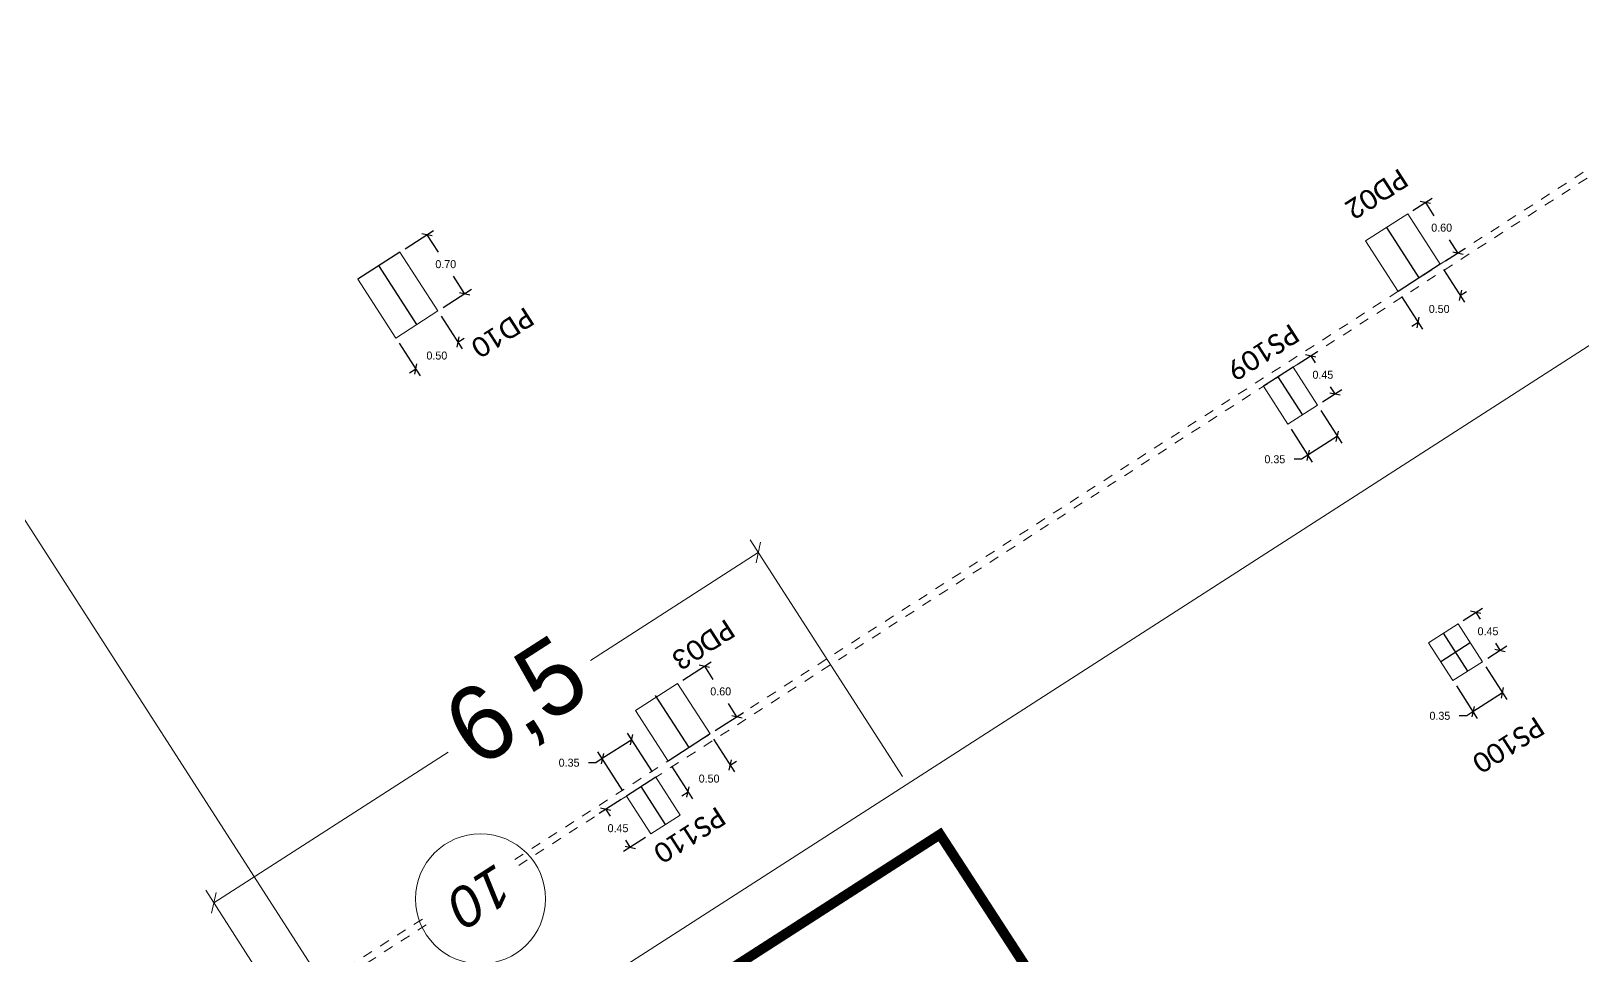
# Model space of a CAD drawing. Header units: metres. Extents: x 448 to 592, y 494 to 631.
# Drawn here: x 478.91 to 494.43, y 565.7 to 574.95 of the extents above; entities that cross this region are included whole.
import ezdxf

# ---------------------------------------------------------------- set-up
doc = ezdxf.new("R2010")
doc.units = ezdxf.units.M
doc.linetypes.add('CYPE_RAYAPUNTO', pattern=[0.4125, 0.2025, -0.105, 0, -0.105])
doc.linetypes.add('Trazo general', pattern=[0.001875, 0.00125, -0.000625])
for name, color, linetype, lineweight, true_color in [('0-AR-TXT-1', 5, 'Continuous', 5, 0x0000ff), ('00-AUX-6', 5, 'Trazo general', 5, 0x0000ff), ('00-AUX-7', 7, 'Continuous', 25, 0xff8000)]:
    doc.layers.add(name, color=color, linetype=linetype, lineweight=lineweight, true_color=true_color)
for name, color, linetype, lineweight in [('0-AUX', 7, 'Continuous', 5), ('1-AR-PILARES', 7, 'Continuous', 5), ('1-AR-VISTA', 7, 'Continuous', 5), ('SECC_COTAS', 255, 'Continuous', 9)]:
    doc.layers.add(name, color=color, linetype=linetype, lineweight=lineweight)
doc.styles.add('Arial_I', font='ariali.ttf', dxfattribs={"height": 0.4})
doc.styles.add('Calibri', font='calibri.ttf', dxfattribs={"height": 0.2})
doc.styles.add('DIN_0', font='')
doc.styles.get('DIN_0').set_extended_font_data('TGL 0-16')
doc.dimstyles.new('FS_ANOTATIVO', dxfattribs={"dimtxt": 2.5, "dimasz": 0.5, "dimexe": 0.5, "dimexo": 0.2, "dimgap": 0.2, "dimtad": 0, "dimdec": 1, "dimtxsty": 'DIN_0', "dimblk": 'OBLIQUE', "dimcen": 2.5, "dimadec": 0, "dimazin": 0, "dimtfac": 1, "dimtdec": 1, "dimtmove": 0, "dimatfit": 3, "dimldrblk": 'ARCHTICK', "dimfxl": 1, "dimlwd": 5, "dimlwe": 5, "dimarcsym": 0})
doc.dimstyles.get("Standard").update_dxf_attribs({"dimtxt": 0.18, "dimasz": 0.18, "dimexe": 0.18, "dimexo": 0.0625, "dimgap": 0.09, "dimtad": 0, "dimtih": 1, "dimtoh": 1, "dimzin": 0, "dimdsep": 46, "dimtxsty": 'Standard', "dimcen": 0.09, "dimadec": 0, "dimazin": 0, "dimtfac": 1, "dimtdec": 4, "dimtofl": 0, "dimtmove": 0, "dimatfit": 3, "dimfxl": 1, "dimtolj": 1, "dimtzin": 0, "dimarcsym": 0})

# ---------------------------------------------------------------- blocks, each defined once
blk = doc.blocks.new('Rejilla - Extremo de rejilla-3554-Sótano 2 - STR')
at = {"layer": '0-AUX'}
blk.add_circle((0, 0), 0.0065, dxfattribs=at)
blk = doc.blocks.new('_Oblique')
at = {"color": 0, "linetype": 'ByBlock', "lineweight": -2}
blk.add_line((-0.5, -0.5), (0.5, 0.5), dxfattribs=at)
blk = doc.blocks.new('*D270')
at = {"color": 0, "lineweight": 5, "ltscale": 5, "transparency": 16777216}
for p, q in [((487.624, 567.49), (486.102, 569.857)), ((486.183, 569.731), (484.505, 568.651)), ((480.74, 566.229), (483.082, 567.736)), ((482.149, 564.038), (480.658, 566.355))]:
    blk.add_line(p, q, dxfattribs=at)
at = {"layer": 'Defpoints', "color": 0, "ltscale": 5, "transparency": 16777216}
for p in [(486.183, 569.731), (487.657, 567.44), (482.181, 563.988)]:
    blk.add_point(p, dxfattribs=at)
at = {"color": 0, "lineweight": 5, "ltscale": 5, "transparency": 16777216, "xscale": 0.15, "yscale": 0.15, "zscale": 0.15}
for p, rotation in [((486.183, 569.731), 32.75532756634439), ((480.74, 566.229), 212.7553275663444)]:
    blk.add_blockref('_Oblique', p, dxfattribs=dict(at, rotation=rotation))
at = {"color": 0, "ltscale": 5, "transparency": 16777216, "insert": (483.793, 568.193), "char_height": 0.75, "attachment_point": 5, "rotation": 32.7553, "style": 'DIN_0'}
blk.add_mtext('6,5', dxfattribs=at)
blk = doc.blocks.new('_ArchTick')
at = {"color": 0, "linetype": 'ByBlock', "const_width": 0.15}
blk.add_lwpolyline([(-0.5, -0.5), (0.5, 0.5)], dxfattribs=at)
blk = doc.blocks.new('*D507')
at = {"layer": 'Defpoints', "color": 0, "transparency": 16777216}
for p in [(482.869, 572.908), (482.6, 572.735), (482.979, 572.147)]:
    blk.add_point(p, dxfattribs=at)
at = {"layer": 'SECC_COTAS', "color": 0, "lineweight": -2, "transparency": 16777216}
for p, q in [((482.653, 572.769), (482.936, 572.951)), ((482.869, 572.908), (482.981, 572.734)), ((483.247, 572.32), (483.135, 572.494)), ((483.031, 572.181), (483.315, 572.363))]:
    blk.add_line(p, q, dxfattribs=at)
at = {"layer": 'SECC_COTAS', "color": 0, "lineweight": -2, "transparency": 16777216, "xscale": 0.075, "yscale": 0.075, "zscale": 0.075}
for p, rotation in [((482.869, 572.908), 122.755327566357), ((483.247, 572.32), 302.755327566357)]:
    blk.add_blockref('_Oblique', p, dxfattribs=dict(at, rotation=rotation))
at = {"layer": 'SECC_COTAS', "color": 0, "transparency": 16777216, "insert": (483.058, 572.614), "char_height": 0.08, "attachment_point": 5}
blk.add_mtext('\\A1;0.70', dxfattribs=at)
blk = doc.blocks.new('*D508')
at = {"layer": 'Defpoints', "color": 0, "transparency": 16777216}
for p in [(482.979, 572.147), (482.558, 571.876), (482.759, 571.565)]:
    blk.add_point(p, dxfattribs=at)
at = {"layer": 'SECC_COTAS', "color": 0, "lineweight": -2, "transparency": 16777216}
for p, q in [((483.013, 572.094), (483.223, 571.768)), ((482.592, 571.824), (482.802, 571.498)), ((483.179, 571.835), (483.242, 571.876)), ((482.759, 571.565), (482.696, 571.524))]:
    blk.add_line(p, q, dxfattribs=at)
at = {"layer": 'SECC_COTAS', "color": 0, "lineweight": -2, "transparency": 16777216, "xscale": 0.075, "yscale": 0.075, "zscale": 0.075}
for p, rotation in [((483.179, 571.835), 212.7553275710644), ((482.759, 571.565), 32.75532757106439)]:
    blk.add_blockref('_Oblique', p, dxfattribs=dict(at, rotation=rotation))
at = {"layer": 'SECC_COTAS', "color": 0, "transparency": 16777216, "insert": (482.969, 571.7), "char_height": 0.08, "attachment_point": 5}
blk.add_mtext('\\A1;0.50', dxfattribs=at)
blk = doc.blocks.new('*D509')
at = {"layer": 'Defpoints', "color": 0, "transparency": 16777216}
for p in [(485.644, 568.594), (485.376, 568.421), (485.7, 567.917)]:
    blk.add_point(p, dxfattribs=at)
at = {"layer": 'SECC_COTAS', "color": 0, "lineweight": -2, "transparency": 16777216}
for p, q in [((485.428, 568.455), (485.712, 568.637)), ((485.644, 568.594), (485.729, 568.462)), ((485.969, 568.089), (485.884, 568.222)), ((485.753, 567.95), (486.036, 568.133))]:
    blk.add_line(p, q, dxfattribs=at)
at = {"layer": 'SECC_COTAS', "color": 0, "lineweight": -2, "transparency": 16777216, "xscale": 0.075, "yscale": 0.075, "zscale": 0.075}
for p, rotation in [((485.644, 568.594), 122.7553275664446), ((485.969, 568.089), 302.7553275664446)]:
    blk.add_blockref('_Oblique', p, dxfattribs=dict(at, rotation=rotation))
at = {"layer": 'SECC_COTAS', "color": 0, "transparency": 16777216, "insert": (485.807, 568.342), "char_height": 0.08, "attachment_point": 5}
blk.add_mtext('\\A1;0.60', dxfattribs=at)
blk = doc.blocks.new('*D510')
at = {"layer": 'Defpoints', "color": 0, "transparency": 16777216}
for p in [(485.7, 567.917), (485.28, 567.646), (485.48, 567.335)]:
    blk.add_point(p, dxfattribs=at)
at = {"layer": 'SECC_COTAS', "color": 0, "lineweight": -2, "transparency": 16777216}
for p, q in [((485.734, 567.864), (485.944, 567.538)), ((485.314, 567.594), (485.524, 567.267)), ((485.901, 567.605), (485.964, 567.646)), ((485.48, 567.335), (485.417, 567.294))]:
    blk.add_line(p, q, dxfattribs=at)
at = {"layer": 'SECC_COTAS', "color": 0, "lineweight": -2, "transparency": 16777216, "xscale": 0.075, "yscale": 0.075, "zscale": 0.075}
for p, rotation in [((485.901, 567.605), 212.7553275710644), ((485.48, 567.335), 32.75532757106439)]:
    blk.add_blockref('_Oblique', p, dxfattribs=dict(at, rotation=rotation))
at = {"layer": 'SECC_COTAS', "color": 0, "transparency": 16777216, "insert": (485.691, 567.47), "char_height": 0.08, "attachment_point": 5}
blk.add_mtext('\\A1;0.50', dxfattribs=at)
blk = doc.blocks.new('*D511')
at = {"layer": 'Defpoints', "color": 0, "transparency": 16777216}
for p in [(484.864, 567.295), (484.658, 567.163), (485.107, 566.917)]:
    blk.add_point(p, dxfattribs=at)
at = {"layer": 'SECC_COTAS', "color": 0, "lineweight": -2, "transparency": 16777216}
for p, q in [((484.811, 567.261), (484.591, 567.12)), ((484.658, 567.163), (484.703, 567.094)), ((485.055, 566.883), (484.834, 566.741)), ((484.902, 566.784), (484.857, 566.854))]:
    blk.add_line(p, q, dxfattribs=at)
at = {"layer": 'SECC_COTAS', "color": 0, "lineweight": -2, "transparency": 16777216, "xscale": 0.075, "yscale": 0.075, "zscale": 0.075}
for p, rotation in [((484.658, 567.163), 122.7553275663569), ((484.902, 566.784), 302.7553275663569)]:
    blk.add_blockref('_Oblique', p, dxfattribs=dict(at, rotation=rotation))
at = {"layer": 'SECC_COTAS', "color": 0, "transparency": 16777216, "insert": (484.78, 566.974), "char_height": 0.08, "attachment_point": 5}
blk.add_mtext('\\A1;0.45', dxfattribs=at)
blk = doc.blocks.new('*D512')
at = {"layer": 'Defpoints', "color": 0, "transparency": 16777216}
for p in [(484.623, 567.67), (485.158, 567.484), (484.864, 567.295)]:
    blk.add_point(p, dxfattribs=at)
at = {"layer": 'SECC_COTAS', "color": 0, "lineweight": -2, "transparency": 16777216}
for p, q in [((485.124, 567.537), (484.874, 567.926)), ((484.83, 567.348), (484.579, 567.737)), ((484.917, 567.859), (484.623, 567.67)), ((484.56, 567.629), (484.485, 567.629)), ((484.623, 567.67), (484.56, 567.629))]:
    blk.add_line(p, q, dxfattribs=at)
at = {"layer": 'SECC_COTAS', "color": 0, "lineweight": -2, "transparency": 16777216, "xscale": 0.075, "yscale": 0.075, "zscale": 0.075}
for p, rotation in [((484.917, 567.859), 32.75532785780078), ((484.623, 567.67), 212.7553278578008)]:
    blk.add_blockref('_Oblique', p, dxfattribs=dict(at, rotation=rotation))
at = {"layer": 'SECC_COTAS', "color": 0, "transparency": 16777216, "insert": (484.291, 567.629), "char_height": 0.08, "attachment_point": 5}
blk.add_mtext('\\A1;0.35', dxfattribs=at)
blk = doc.blocks.new('*D551')
at = {"layer": 'Defpoints', "color": 0, "transparency": 16777216}
for p in [(493, 572.613), (492.58, 572.342), (492.78, 572.031)]:
    blk.add_point(p, dxfattribs=at)
at = {"layer": 'SECC_COTAS', "color": 0, "lineweight": -2, "transparency": 16777216}
for p, q in [((493.034, 572.56), (493.244, 572.234)), ((492.614, 572.29), (492.823, 571.964)), ((493.201, 572.302), (493.264, 572.342)), ((492.78, 572.031), (492.717, 571.99))]:
    blk.add_line(p, q, dxfattribs=at)
at = {"layer": 'SECC_COTAS', "color": 0, "lineweight": -2, "transparency": 16777216, "xscale": 0.075, "yscale": 0.075, "zscale": 0.075}
for p, rotation in [((493.201, 572.302), 212.7553275710534), ((492.78, 572.031), 32.7553275710535)]:
    blk.add_blockref('_Oblique', p, dxfattribs=dict(at, rotation=rotation))
at = {"layer": 'SECC_COTAS', "color": 0, "transparency": 16777216, "insert": (492.99, 572.166), "char_height": 0.08, "attachment_point": 5}
blk.add_mtext('\\A1;0.50', dxfattribs=at)
blk = doc.blocks.new('*D552')
at = {"layer": 'Defpoints', "color": 0, "transparency": 16777216}
for p in [(492.853, 573.231), (492.676, 573.118), (493, 572.613)]:
    blk.add_point(p, dxfattribs=at)
at = {"layer": 'SECC_COTAS', "color": 0, "lineweight": -2, "transparency": 16777216}
for p, q in [((492.728, 573.151), (492.92, 573.275)), ((492.853, 573.231), (492.938, 573.099)), ((493.177, 572.727), (493.092, 572.859)), ((493.053, 572.647), (493.245, 572.77))]:
    blk.add_line(p, q, dxfattribs=at)
at = {"layer": 'SECC_COTAS', "color": 0, "lineweight": -2, "transparency": 16777216, "xscale": 0.075, "yscale": 0.075, "zscale": 0.075}
for p, rotation in [((492.853, 573.231), 122.7553275663605), ((493.177, 572.727), 302.7553275663605)]:
    blk.add_blockref('_Oblique', p, dxfattribs=dict(at, rotation=rotation))
at = {"layer": 'SECC_COTAS', "color": 0, "transparency": 16777216, "insert": (493.015, 572.979), "char_height": 0.08, "attachment_point": 5}
blk.add_mtext('\\A1;0.60', dxfattribs=at)
blk = doc.blocks.new('*D553')
at = {"layer": 'Defpoints', "color": 0, "transparency": 16777216}
for p in [(491.772, 571.204), (491.478, 571.015), (491.678, 570.704)]:
    blk.add_point(p, dxfattribs=at)
at = {"layer": 'SECC_COTAS', "color": 0, "lineweight": -2, "transparency": 16777216}
for p, q in [((491.806, 571.152), (492.016, 570.826)), ((491.511, 570.963), (491.721, 570.636)), ((491.972, 570.893), (491.678, 570.704)), ((491.678, 570.704), (491.615, 570.663)), ((491.615, 570.663), (491.54, 570.663))]:
    blk.add_line(p, q, dxfattribs=at)
at = {"layer": 'SECC_COTAS', "color": 0, "lineweight": -2, "transparency": 16777216, "xscale": 0.075, "yscale": 0.075, "zscale": 0.075}
for p, rotation in [((491.972, 570.893), 32.75532757308318), ((491.678, 570.704), 212.7553275730831)]:
    blk.add_blockref('_Oblique', p, dxfattribs=dict(at, rotation=rotation))
at = {"layer": 'SECC_COTAS', "color": 0, "transparency": 16777216, "insert": (491.347, 570.663), "char_height": 0.08, "attachment_point": 5}
blk.add_mtext('\\A1;0.35', dxfattribs=at)
blk = doc.blocks.new('*D554')
at = {"layer": 'Defpoints', "color": 0, "transparency": 16777216}
for p in [(491.706, 571.697), (491.529, 571.583), (491.772, 571.204)]:
    blk.add_point(p, dxfattribs=at)
at = {"layer": 'SECC_COTAS', "color": 0, "lineweight": -2, "transparency": 16777216}
for p, q in [((491.581, 571.617), (491.773, 571.74)), ((491.706, 571.697), (491.75, 571.628)), ((491.825, 571.238), (492.016, 571.362)), ((491.949, 571.318), (491.905, 571.388))]:
    blk.add_line(p, q, dxfattribs=at)
at = {"layer": 'SECC_COTAS', "color": 0, "lineweight": -2, "transparency": 16777216, "xscale": 0.075, "yscale": 0.075, "zscale": 0.075}
for p, rotation in [((491.706, 571.697), 122.7553275663548), ((491.949, 571.318), 302.7553275663548)]:
    blk.add_blockref('_Oblique', p, dxfattribs=dict(at, rotation=rotation))
at = {"layer": 'SECC_COTAS', "color": 0, "transparency": 16777216, "insert": (491.827, 571.508), "char_height": 0.08, "attachment_point": 5}
blk.add_mtext('\\A1;0.45', dxfattribs=at)
blk = doc.blocks.new('*D619')
at = {"layer": 'Defpoints', "color": 0, "transparency": 16777216}
for p in [(493.422, 568.639), (493.128, 568.45), (493.328, 568.139)]:
    blk.add_point(p, dxfattribs=at)
at = {"layer": 'SECC_COTAS', "color": 0, "lineweight": -2, "transparency": 16777216}
for p, q in [((493.456, 568.587), (493.666, 568.261)), ((493.162, 568.397), (493.371, 568.071)), ((493.623, 568.328), (493.328, 568.139)), ((493.265, 568.098), (493.19, 568.098)), ((493.328, 568.139), (493.265, 568.098))]:
    blk.add_line(p, q, dxfattribs=at)
at = {"layer": 'SECC_COTAS', "color": 0, "lineweight": -2, "transparency": 16777216, "xscale": 0.075, "yscale": 0.075, "zscale": 0.075}
for p, rotation in [((493.623, 568.328), 32.75532757308318), ((493.328, 568.139), 212.7553275730831)]:
    blk.add_blockref('_Oblique', p, dxfattribs=dict(at, rotation=rotation))
at = {"layer": 'SECC_COTAS', "color": 0, "transparency": 16777216, "insert": (492.997, 568.098), "char_height": 0.08, "attachment_point": 5}
blk.add_mtext('\\A1;0.35', dxfattribs=at)
blk = doc.blocks.new('*D620')
at = {"layer": 'Defpoints', "color": 0, "transparency": 16777216}
for p in [(493.356, 569.132), (493.179, 569.018), (493.422, 568.639)]:
    blk.add_point(p, dxfattribs=at)
at = {"layer": 'SECC_COTAS', "color": 0, "lineweight": -2, "transparency": 16777216}
for p, q in [((493.231, 569.052), (493.423, 569.175)), ((493.356, 569.132), (493.4, 569.063)), ((493.599, 568.753), (493.555, 568.823)), ((493.475, 568.673), (493.667, 568.797))]:
    blk.add_line(p, q, dxfattribs=at)
at = {"layer": 'SECC_COTAS', "color": 0, "lineweight": -2, "transparency": 16777216, "xscale": 0.075, "yscale": 0.075, "zscale": 0.075}
for p, rotation in [((493.356, 569.132), 122.7553275663548), ((493.599, 568.753), 302.7553275663548)]:
    blk.add_blockref('_Oblique', p, dxfattribs=dict(at, rotation=rotation))
at = {"layer": 'SECC_COTAS', "color": 0, "transparency": 16777216, "insert": (493.478, 568.943), "char_height": 0.08, "attachment_point": 5}
blk.add_mtext('\\A1;0.45', dxfattribs=at)

msp = doc.modelspace()

# ---------------------------------------------------------------- linework, layer by layer
at = {"layer": '00-AUX-6'}
for p, q in [((529.415, 596.041), (479.889, 564.178)), ((529.453, 595.982), (479.986, 564.157))]:
    msp.add_line(p, q, dxfattribs=at)
at = {"layer": '00-AUX-7', "color": 1}
for p, q in [((492.79, 572.478), (492.465, 572.982)), ((482.6, 572.735), (482.18, 572.465)), ((482.769, 572.012), (482.39, 572.6)), ((493, 572.613), (492.58, 572.342)), ((491.529, 571.583), (491.234, 571.394)), ((491.625, 571.11), (491.381, 571.488)), ((493.3, 568.829), (493.006, 568.639)), ((493.275, 568.545), (493.032, 568.923)), ((485.49, 567.781), (485.155, 568.303)), ((485.7, 567.917), (485.28, 567.646)), ((485.158, 567.484), (484.864, 567.295)), ((485.254, 567.011), (485.011, 567.39))]:
    msp.add_line(p, q, dxfattribs=at)
at = {"layer": '1-AR-PILARES'}
for p, q in [((492.676, 573.118), (492.255, 572.847)), ((493, 572.613), (492.676, 573.118)), ((492.255, 572.847), (492.58, 572.342)), ((482.6, 572.735), (482.18, 572.465)), ((482.979, 572.147), (482.6, 572.735)), ((492.58, 572.342), (493, 572.613)), ((482.18, 572.465), (482.558, 571.876)), ((482.558, 571.876), (482.979, 572.147)), ((491.529, 571.583), (491.234, 571.394)), ((491.772, 571.204), (491.529, 571.583)), ((491.234, 571.394), (491.478, 571.015)), ((491.478, 571.015), (491.772, 571.204)), ((493.179, 569.018), (492.884, 568.828)), ((493.422, 568.639), (493.179, 569.018)), ((492.884, 568.828), (493.128, 568.45)), ((493.128, 568.45), (493.422, 568.639)), ((485.376, 568.421), (484.955, 568.151)), ((485.7, 567.917), (485.376, 568.421)), ((484.955, 568.151), (485.28, 567.646)), ((485.158, 567.484), (484.864, 567.295)), ((485.401, 567.106), (485.158, 567.484)), ((484.864, 567.295), (485.107, 566.917)), ((485.107, 566.917), (485.401, 567.106))]:
    msp.add_line(p, q, dxfattribs=at)
at = {"layer": '1-AR-VISTA'}
for p, q in [((482.633, 564.175), (535.454, 598.158)), ((506.34, 527.326), (468.399, 586.299))]:
    msp.add_line(p, q, dxfattribs=at)

# ---------------------------------------------------------------- block references
at = {"layer": '0-AUX', "xscale": 99.99999999999993, "yscale": 99.99999999999993, "zscale": 99.99999999999993, "rotation": 302.7553275663499}
msp.add_blockref('Rejilla - Extremo de rejilla-3554-Sótano 2 - STR', (483.406, 566.268), dxfattribs=at)

# ---------------------------------------------------------------- dimensions: what is measured, and where the dimension line sits
at = {"layer": 'SECC_COTAS'}
for p1, p2, distance, picture, middle in [((493, 572.613), (492.58, 572.342), 0.37, '*D551', (492.99, 572.166)), ((491.772, 571.204), (491.478, 571.015), 0.37, '*D553', (491.347, 570.663)), ((493.422, 568.639), (493.179, 569.018), -0.211, '*D620', (493.478, 568.943))]:
    dim = msp.add_aligned_dim(p1=p1, p2=p2, distance=distance, dimstyle='Standard', override={"dimtxt": 0.08, "dimasz": 0.075, "dimexe": 0.08, "dimgap": 0.08, "dimblk1": 'Oblique', "dimblk2": 'Oblique', "dimsah": 1}, dxfattribs=at)
    dim.commit()
    dim.dimension.update_dxf_attribs({"geometry": picture, "text_midpoint": middle})

# ---------------------------------------------------------------- next in the draw order: texts
at = {"layer": '0-AR-TXT-1', "color": 3, "char_height": 0.2, "width": 0.79367, "attachment_point": 1, "rotation": 212.7553, "style": 'Calibri', "bg_fill": 3, "box_fill_scale": 1.25, "bg_fill_color": 256, "bg_fill_true_color": 13158600, "bg_fill_transparency": 0}
for s, insert in [('PD02', (492.701, 573.411)), ('PD10', (483.962, 572.025)), ('PS109', (491.613, 571.859)), ('PD03', (485.97, 568.905)), ('PS100', (494.064, 567.931)), ('PS110', (485.878, 567.03))]:
    msp.add_mtext(s, dxfattribs=dict(at, insert=insert))
at = {"layer": '0-AUX', "insert": (483.768, 566.286), "char_height": 0.4, "width": 0.75359, "attachment_point": 1, "rotation": 212.7553, "style": 'Arial_I', "bg_fill": 3, "box_fill_scale": 1.25, "bg_fill_color": 256, "bg_fill_true_color": 13158600, "bg_fill_transparency": 0}
msp.add_mtext('10', dxfattribs=at)

# ---------------------------------------------------------------- next in the draw order: linework, layer by layer
at = {"color": 6, "linetype": 'CYPE_RAYAPUNTO', "const_width": 0.1}
msp.add_lwpolyline([(486.071, 557.943), (491.525, 561.479), (487.999, 566.912), (482.554, 563.409)], close=True, dxfattribs=at)

# ---------------------------------------------------------------- next in the draw order: dimensions: what is measured, and where the dimension line sits
at = {"color": 6, "ltscale": 5}
dim = msp.add_linear_dim(base=(486.183, 569.731), p1=(482.181, 563.988), p2=(487.657, 567.44), angle=212.7553, dimstyle='FS_ANOTATIVO', dxfattribs=at)
dim.commit()
dim.dimension.update_dxf_attribs({"geometry": '*D270', "text_midpoint": (483.793, 568.193), "dimtype": 160})
at = {"layer": 'SECC_COTAS'}
for p1, p2, distance, picture, middle in [((493, 572.613), (492.676, 573.118), -0.211, '*D552', (493.015, 572.979)), ((482.979, 572.147), (482.6, 572.735), -0.319, '*D507', (483.058, 572.614)), ((482.979, 572.147), (482.558, 571.876), 0.37, '*D508', (482.969, 571.7)), ((491.772, 571.204), (491.529, 571.583), -0.211, '*D554', (491.827, 571.508)), ((485.7, 567.917), (485.376, 568.421), -0.319, '*D509', (485.807, 568.342)), ((493.422, 568.639), (493.128, 568.45), 0.37, '*D619', (492.997, 568.098)), ((485.7, 567.917), (485.28, 567.646), 0.37, '*D510', (485.691, 567.47)), ((485.107, 566.917), (484.864, 567.295), 0.244, '*D511', (484.78, 566.974))]:
    dim = msp.add_aligned_dim(p1=p1, p2=p2, distance=distance, dimstyle='Standard', override={"dimtxt": 0.08, "dimasz": 0.075, "dimexe": 0.08, "dimgap": 0.08, "dimblk1": 'Oblique', "dimblk2": 'Oblique', "dimsah": 1}, dxfattribs=at)
    dim.commit()
    dim.dimension.update_dxf_attribs({"geometry": picture, "text_midpoint": middle})
dim = msp.add_linear_dim(base=(484.623, 567.67), p1=(485.158, 567.484), p2=(484.864, 567.295), angle=212.7553, dimstyle='Standard', override={"dimtxt": 0.08, "dimasz": 0.075, "dimexe": 0.08, "dimgap": 0.08, "dimblk1": 'Oblique', "dimblk2": 'Oblique', "dimsah": 1}, dxfattribs=at)
dim.commit()
dim.dimension.update_dxf_attribs({"geometry": '*D512', "text_midpoint": (484.291, 567.629), "dimtype": 161})

doc.saveas('drawing.dxf')
